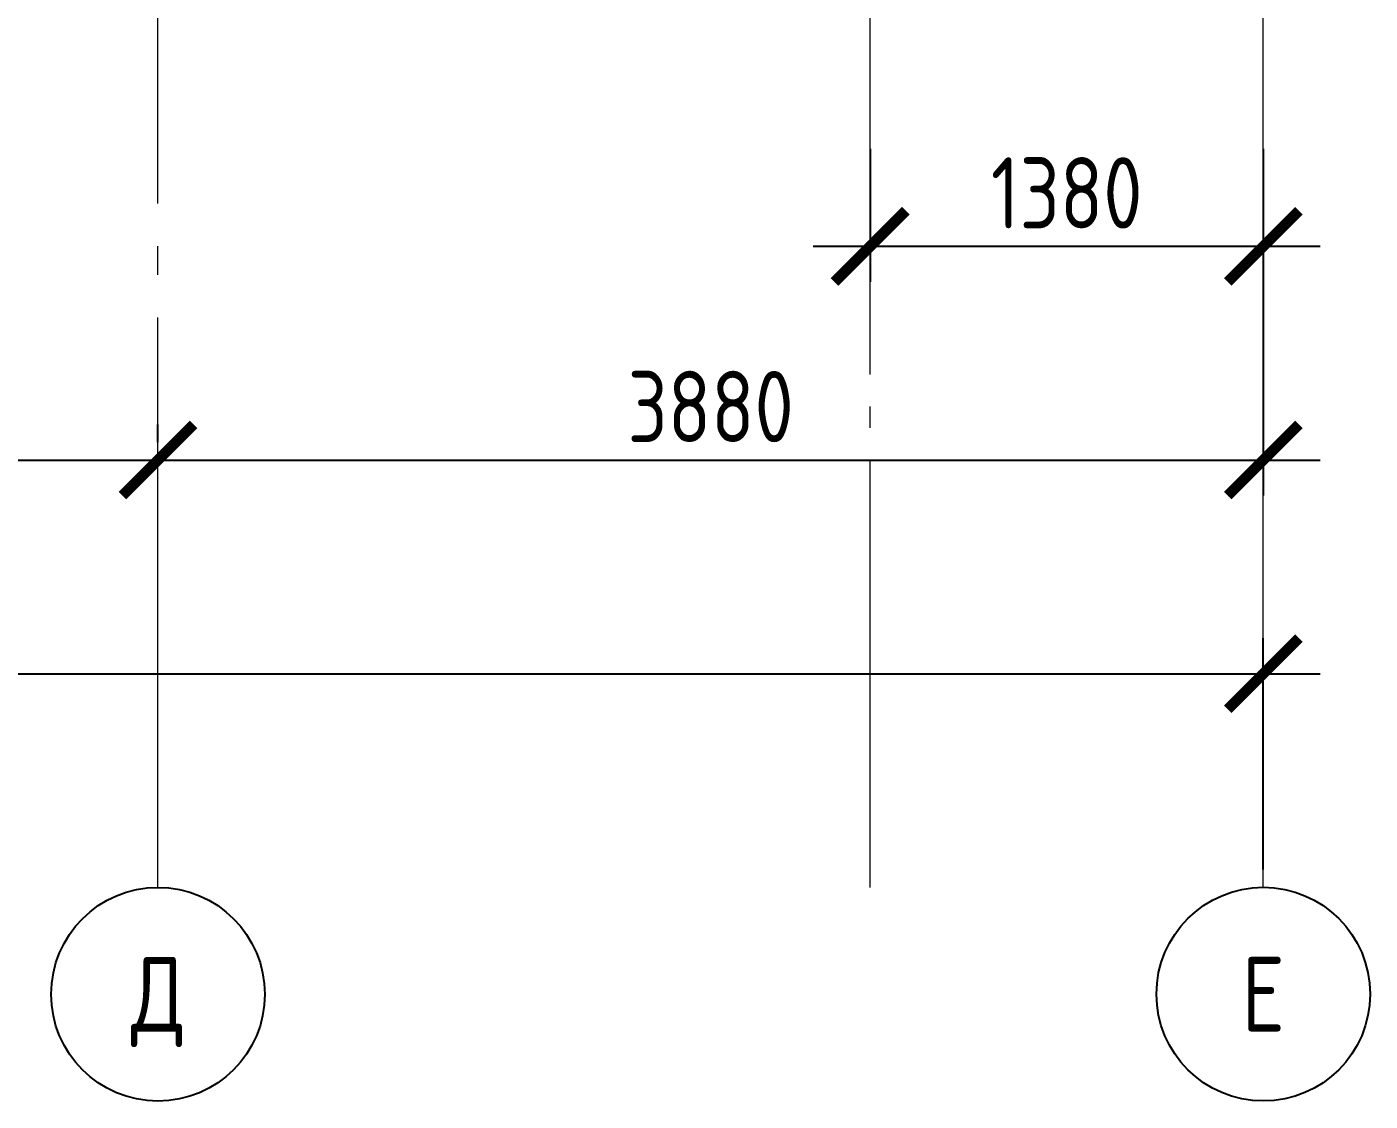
# Model space of a CAD drawing. Header units: millimetres. Extents: x -133165 to 20117, y 15722 to 63536.
# Drawn here: x 3662 to 8377, y 43231 to 47001 of the extents above; entities that cross this region are included whole.
import ezdxf
from ezdxf.enums import TextEntityAlignment as Align

# ---------------------------------------------------------------- set-up
doc = ezdxf.new("R2010")
doc.units = ezdxf.units.MM
doc.header["$PDMODE"] = 3
doc.linetypes.add('GOST2.303 5', pattern=[24, 20, -1.5, 1, -1.5])
doc.layers.get('0').update_dxf_attribs({"lineweight": 15})
doc.layers.get('DefPoints').update_dxf_attribs({"color": 41, "lineweight": 15})
doc.layers.add('axis', color=7, linetype='GOST2.303 5', lineweight=9)
doc.layers.add('dim', color=250, linetype='Continuous')
doc.styles.add('GOST 2.304', font='CS_Gost2304.shx')
doc.dimstyles.new('SPDS', dxfattribs={"dimscale": 50, "dimtxt": 2.5, "dimasz": 2.5, "dimexe": 1.25, "dimexo": 0.625, "dimtad": 1, "dimdec": 0, "dimrnd": 0.001, "dimtxsty": 'GOST 2.304', "dimblk": 'ARCHTICK', "dimcen": 2.5, "dimdle": 2, "dimadec": 4, "dimazin": 2, "dimtfac": 0.75, "dimtdec": 0, "dimtmove": 1, "dimatfit": 3, "dimfxl": 1, "dimtolj": 1, "dimarcsym": 0})

# ---------------------------------------------------------------- blocks, each defined once
blk = doc.blocks.new('_ArchTick')
at = {"color": 0, "linetype": 'ByBlock', "const_width": 0.15}
blk.add_lwpolyline([(-0.5, -0.5), (0.5, 0.5)], dxfattribs=at)
blk = doc.blocks.new('*D253')
at = {"layer": 'DefPoints', "color": 0, "lineweight": 0, "ltscale": 10}
for p in [(-2.8, 45481.2), (4122.2, 45481.2), (4122.2, 45481.2)]:
    blk.add_point(p, dxfattribs=at)
at = {"layer": 'dim', "color": 0, "lineweight": -2, "ltscale": 10}
for p, q in [((4122.2, 45543.7), (4122.2, 45606.2)), ((-202.8, 45481.2), (4322.2, 45481.2)), ((-2.8, 45418.7), (-2.8, 45356.2))]:
    blk.add_line(p, q, dxfattribs=at)
at = {"layer": 'dim', "color": 0, "lineweight": -2, "ltscale": 10, "xscale": 250, "yscale": 250, "zscale": 250, "rotation": 180}
blk.add_blockref('_ArchTick', (-2.8, 45481.2), dxfattribs=at)
at = {"layer": 'dim', "color": 0, "lineweight": -2, "ltscale": 10, "xscale": 250, "yscale": 250, "zscale": 250}
blk.add_blockref('_ArchTick', (4122.2, 45481.2), dxfattribs=at)
at = {"layer": 'dim', "color": 0, "ltscale": 10, "insert": (2059.7, 45668.7), "char_height": 250, "attachment_point": 5, "style": 'GOST 2.304'}
blk.add_mtext('\\A1;4125', dxfattribs=at)
blk = doc.blocks.new('*D256')
at = {"layer": 'DefPoints', "color": 0, "lineweight": 0, "ltscale": 10}
for p in [(8002.2, 46635.8), (4122.2, 45481.2), (8002.2, 45481.2)]:
    blk.add_point(p, dxfattribs=at)
at = {"layer": 'dim', "color": 0, "lineweight": -2, "ltscale": 10}
for p, q in [((8002.2, 46573.3), (8002.2, 45356.2)), ((4122.2, 45543.7), (4122.2, 45606.2)), ((3922.2, 45481.2), (8202.2, 45481.2))]:
    blk.add_line(p, q, dxfattribs=at)
at = {"layer": 'dim', "color": 0, "lineweight": -2, "ltscale": 10, "xscale": 250, "yscale": 250, "zscale": 250, "rotation": 180}
blk.add_blockref('_ArchTick', (4122.2, 45481.2), dxfattribs=at)
at = {"layer": 'dim', "color": 0, "lineweight": -2, "ltscale": 10, "xscale": 250, "yscale": 250, "zscale": 250}
blk.add_blockref('_ArchTick', (8002.2, 45481.2), dxfattribs=at)
at = {"layer": 'dim', "color": 0, "ltscale": 10, "insert": (6062.2, 45668.7), "char_height": 250, "attachment_point": 5, "style": 'GOST 2.304'}
blk.add_mtext('\\A1;3880', dxfattribs=at)
blk = doc.blocks.new('*D867')
at = {"layer": 'DefPoints', "color": 0, "lineweight": 0, "ltscale": 10}
for p in [(6622.2, 46635.8), (8002.2, 46635.8), (8002.2, 46231.2)]:
    blk.add_point(p, dxfattribs=at)
at = {"layer": 'dim', "color": 0, "lineweight": -2, "ltscale": 10}
for p, q in [((6622.2, 46573.3), (6622.2, 46106.2)), ((8002.2, 46573.3), (8002.2, 46106.2)), ((6422.2, 46231.2), (8202.2, 46231.2))]:
    blk.add_line(p, q, dxfattribs=at)
at = {"layer": 'dim', "color": 0, "lineweight": -2, "ltscale": 10, "xscale": 250, "yscale": 250, "zscale": 250, "rotation": 180}
blk.add_blockref('_ArchTick', (6622.2, 46231.2), dxfattribs=at)
at = {"layer": 'dim', "color": 0, "lineweight": -2, "ltscale": 10, "xscale": 250, "yscale": 250, "zscale": 250}
blk.add_blockref('_ArchTick', (8002.2, 46231.2), dxfattribs=at)
at = {"layer": 'dim', "color": 0, "ltscale": 10, "insert": (7312.2, 46418.7), "char_height": 250, "attachment_point": 5, "style": 'GOST 2.304'}
blk.add_mtext('\\A1;1380', dxfattribs=at)
blk = doc.blocks.new('*D945')
at = {"layer": 'DefPoints', "color": 0, "lineweight": 0, "ltscale": 10}
for p in [(-9457.8, 44731.2), (8002.2, 44731.2), (8002.2, 43981.2)]:
    blk.add_point(p, dxfattribs=at)
at = {"layer": 'dim', "color": 0, "lineweight": -2, "ltscale": 10}
for p, q in [((-9457.8, 44793.7), (-9457.8, 44856.2)), ((8002.2, 44043.7), (8002.2, 44856.2)), ((-9657.8, 44731.2), (8202.2, 44731.2))]:
    blk.add_line(p, q, dxfattribs=at)
at = {"layer": 'dim', "color": 0, "lineweight": -2, "ltscale": 10, "xscale": 250, "yscale": 250, "zscale": 250, "rotation": 180}
blk.add_blockref('_ArchTick', (-9457.8, 44731.2), dxfattribs=at)
at = {"layer": 'dim', "color": 0, "lineweight": -2, "ltscale": 10, "xscale": 250, "yscale": 250, "zscale": 250}
blk.add_blockref('_ArchTick', (8002.2, 44731.2), dxfattribs=at)
at = {"layer": 'dim', "color": 0, "ltscale": 10, "insert": (-727.8, 44918.7), "char_height": 250, "attachment_point": 5, "style": 'GOST 2.304'}
blk.add_mtext('\\A1;17460', dxfattribs=at)

msp = doc.modelspace()

# ---------------------------------------------------------------- linework, layer by layer
at = {"layer": 'axis', "color": 147, "lineweight": 0, "ltscale": 100}
msp.add_line((4122.2, 43981.2), (4122.2, 48314.6), dxfattribs=at)
at = {"layer": 'axis', "color": 147, "lineweight": 0, "ltscale": 75}
for p, q in [((6622.2, 43981.2), (6622.2, 47884.6)), ((8002.2, 43981.2), (8002.2, 47884.6))]:
    msp.add_line(p, q, dxfattribs=at)
at = {"layer": 'axis', "color": 3, "linetype": 'Continuous', "lineweight": 25, "ltscale": 75}
for centre in [(4122.2, 43606.2), (8002.2, 43606.7)]:
    msp.add_circle(centre, 375, dxfattribs=at)

# ---------------------------------------------------------------- texts
at = {"layer": 'axis', "color": 3, "linetype": 'Continuous', "lineweight": 25, "ltscale": 75, "style": 'GOST 2.304'}
for s, p in [('Д', (4122.2, 43606.2)), ('Е', (8002.2, 43606.7))]:
    msp.add_text(s, height=262.5, dxfattribs=at).set_placement(p, align=Align.MIDDLE_CENTER)

# ---------------------------------------------------------------- dimensions: what is measured, and where the dimension line sits
at = {"layer": 'dim', "ltscale": 10}
for base, p1, p2, picture, middle in [((8002.2, 45481.2), (4122.2, 45481.2), (8002.2, 46635.8), '*D256', (6062.2, 45668.7)), ((8002.2, 46231.2), (6622.2, 46635.8), (8002.2, 46635.8), '*D867', (7312.2, 46418.7)), ((4122.2, 45481.2), (-2.8, 45481.2), (4122.2, 45481.2), '*D253', (2059.7, 45668.7)), ((8002.2, 44731.2), (-9457.8, 44731.2), (8002.2, 43981.2), '*D945', (-727.8, 44918.7))]:
    dim = msp.add_linear_dim(base=base, p1=p1, p2=p2, dimstyle='SPDS', override={"dimscale": 100, "dimfxl": 1.5}, dxfattribs=at)
    dim.commit()
    dim.dimension.update_dxf_attribs({"geometry": picture, "text_midpoint": middle})

doc.saveas('drawing.dxf')
